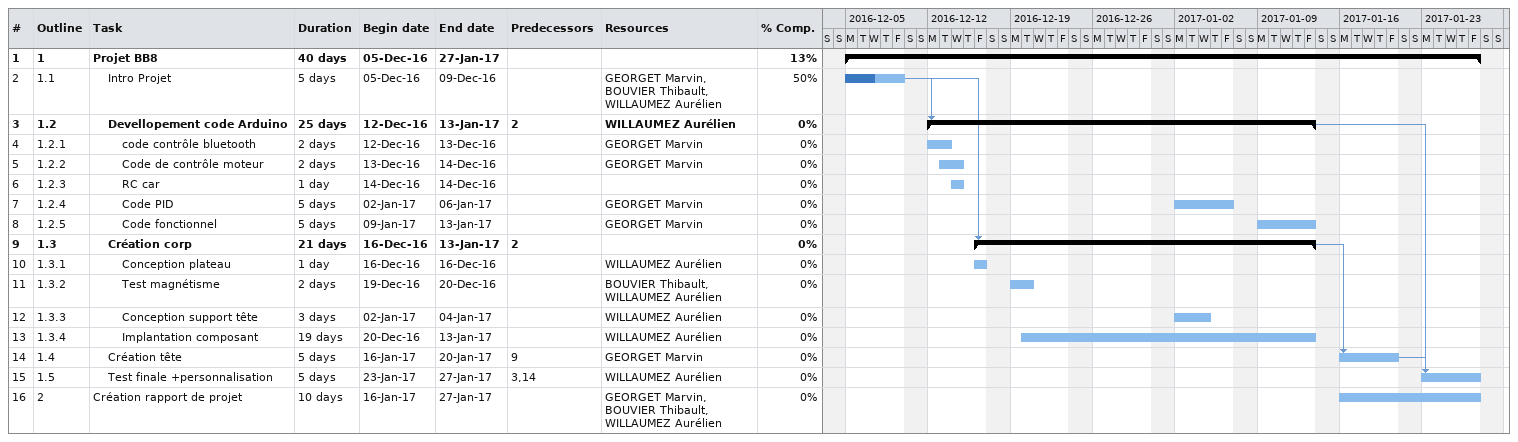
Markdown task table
| ID | WBS | Task | Duration | Start | Finish | Predecessors | Resources | % complete |
|---|---|---|---|---|---|---|---|---|
| 1 | 1 | **Projet BB8** | 40d | 2016-12-05 | 2017-01-27 |  |  | 13 |
| 2 | 1.1 | Intro Projet | 5d | 2016-12-05 | 2016-12-09 |  | GEORGET Marvin, BOUVIER Thibault, WILLAUMEZ Aurélien | 50 |
| 3 | 1.2 | **Devellopement code Arduino** | 25d | 2016-12-12 | 2017-01-13 | 2 | WILLAUMEZ Aurélien | 0 |
| 4 | 1.2.1 | code contrôle bluetooth | 2d | 2016-12-12 | 2016-12-13 |  | GEORGET Marvin | 0 |
| 5 | 1.2.2 | Code de contrôle moteur | 2d | 2016-12-13 | 2016-12-14 |  | GEORGET Marvin | 0 |
| 6 | 1.2.3 | RC car | 1d | 2016-12-14 | 2016-12-14 |  |  | 0 |
| 7 | 1.2.4 | Code PID | 5d | 2017-01-02 | 2017-01-06 |  | GEORGET Marvin | 0 |
| 8 | 1.2.5 | Code fonctionnel | 5d | 2017-01-09 | 2017-01-13 |  | GEORGET Marvin | 0 |
| 9 | 1.3 | **Création corp** | 21d | 2016-12-16 | 2017-01-13 | 2 |  | 0 |
| 10 | 1.3.1 | Conception plateau | 1d | 2016-12-16 | 2016-12-16 |  | WILLAUMEZ Aurélien | 0 |
| 11 | 1.3.2 | Test magnétisme | 2d | 2016-12-19 | 2016-12-20 |  | BOUVIER Thibault, WILLAUMEZ Aurélien | 0 |
| 12 | 1.3.3 | Conception support tête | 3d | 2017-01-02 | 2017-01-04 |  | WILLAUMEZ Aurélien | 0 |
| 13 | 1.3.4 | Implantation composant | 19d | 2016-12-20 | 2017-01-13 |  | WILLAUMEZ Aurélien | 0 |
| 14 | 1.4 | Création tête | 5d | 2017-01-16 | 2017-01-20 | 9 | GEORGET Marvin | 0 |
| 15 | 1.5 | Test finale +personnalisation | 5d | 2017-01-23 | 2017-01-27 | 3, 14 | WILLAUMEZ Aurélien | 0 |
| 16 | 2 | Création rapport de projet | 10d | 2017-01-16 | 2017-01-27 |  | GEORGET Marvin, BOUVIER Thibault, WILLAUMEZ Aurélien | 0 |
